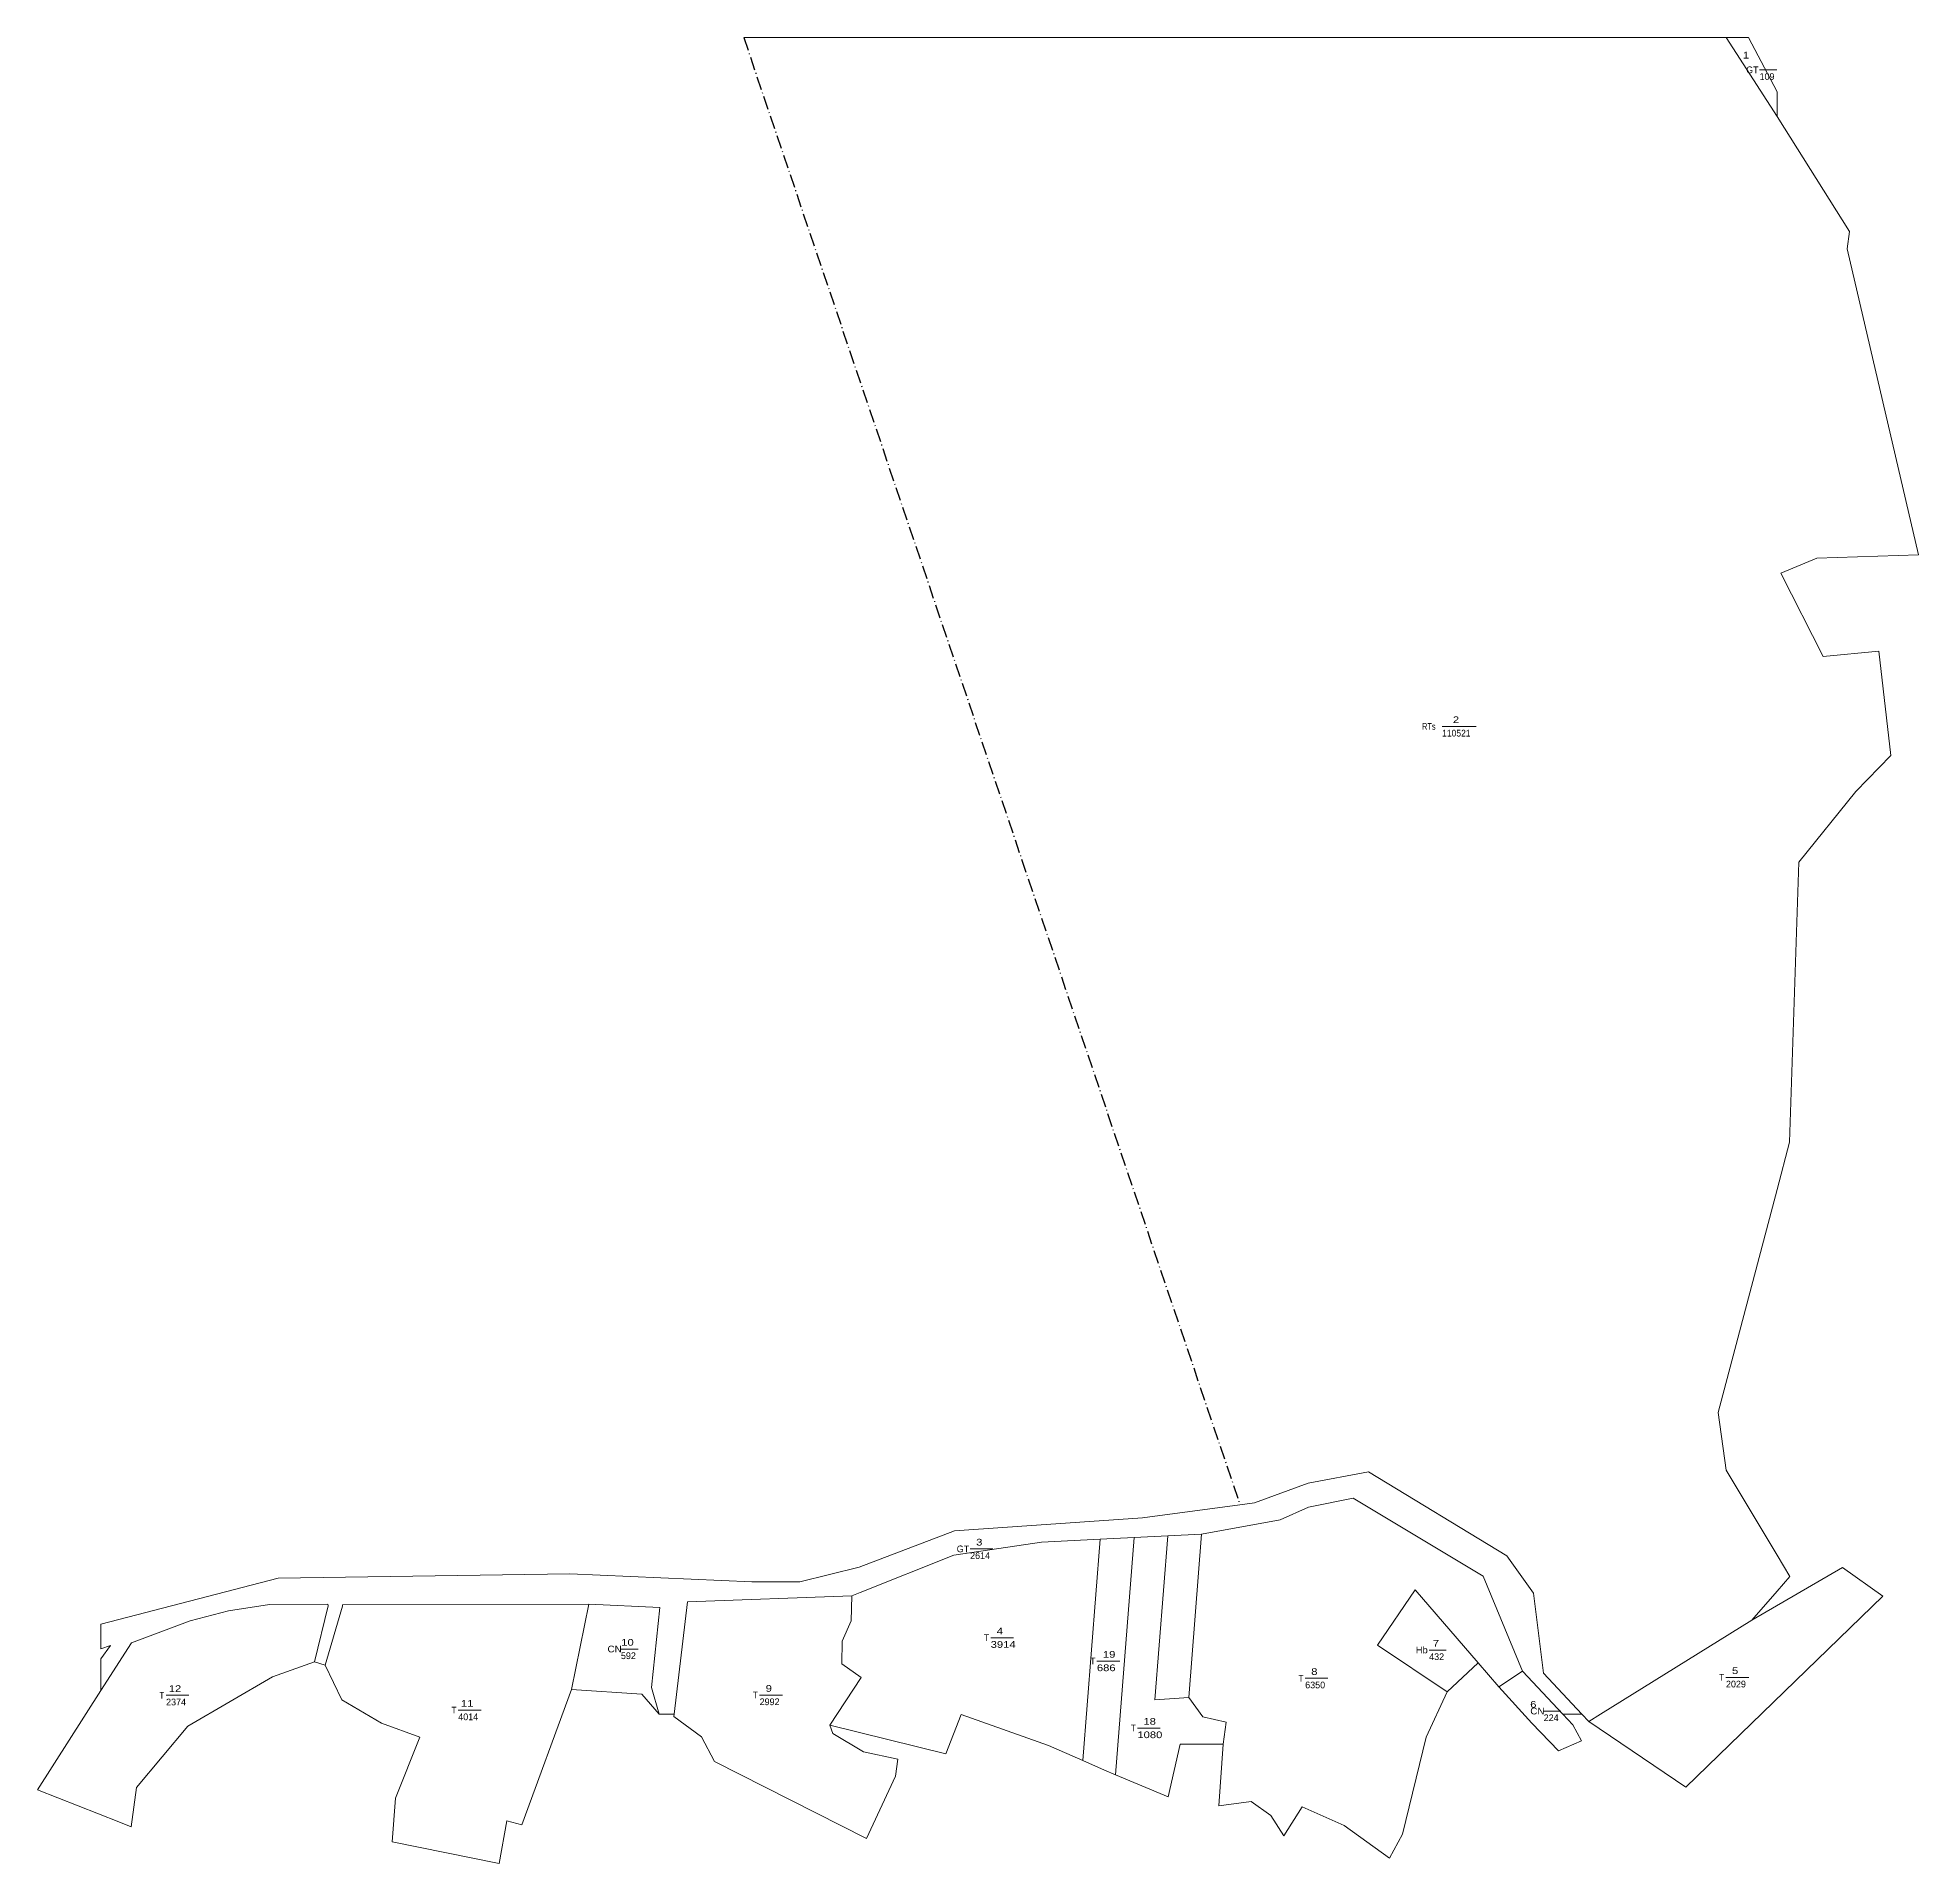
# Model space of a CAD drawing. Header units: metres. Extents: x 363981 to 364542, y 1839455 to 1840000.
import ezdxf

# ---------------------------------------------------------------- set-up
doc = ezdxf.new("R2010")
doc.units = ezdxf.units.M
doc.header["$LTSCALE"] = 0.8
doc.linetypes.add('DOT_DASHED', pattern=[7.7, 5, -1.2, 0.3, -1.2])
doc.layers.add('10', color=7, linetype='Continuous', lineweight=13)
doc.layers.add('13', color=7, linetype='Continuous', lineweight=13)
doc.layers.add('15', color=7, linetype='Continuous')

msp = doc.modelspace()

# ---------------------------------------------------------------- linework, layer by layer
at = {"layer": '10', "linetype": 'DOT_DASHED', "lineweight": 25}
msp.add_line((364191.76, 1840000), (364339.78, 1839562.4), dxfattribs=at)
at = {"layer": '10'}
for p, q in [((364484.84, 1840000), (364500, 1839976.52)), ((364491.47, 1840000), (364500, 1839983.88)), ((364500, 1839976.52), (364500, 1839983.88)), ((364500, 1839656.45), (364503.71, 1839670.53)), ((364482.48, 1839589.95), (364500, 1839656.45)), ((364484.78, 1839572.68), (364482.48, 1839589.95)), ((364484.78, 1839572.68), (364500, 1839547.33)), ((364292.91, 1839486.1), (364298.13, 1839552.11)), ((364302.61, 1839481.88), (364308.2, 1839552.61)), ((364314.41, 1839504.27), (364318.27, 1839553.12)), ((364500, 1839547.33), (364503.81, 1839540.99)), ((364226.45, 1839536.24), (364223.99, 1839535.26)), ((364000, 1839526.81), (364000, 1839519.47)), ((364000, 1839516.47), (364000, 1839506.97)), ((364063.7, 1839515.58), (364066.86, 1839514.56)), ((364410.8, 1839515.29), (364401.55, 1839506.65)), ((364424.07, 1839512.8), (364436.05, 1839500)), ((364430.32, 1839512.18), (364441.76, 1839500)), ((364314.41, 1839504.27), (364324.49, 1839504.92)), ((364166.52, 1839500), (364170.99, 1839500)), ((364436.05, 1839500), (364441.76, 1839500)), ((364436.05, 1839500), (364439.06, 1839496.79)), ((363981.12, 1839477.36), (364005.35, 1839467.81)), ((364005.35, 1839467.81), (364009.06, 1839466.35))]:
    msp.add_line(p, q, dxfattribs=at)
for points in [[(364191.76, 1840000), (364484.84, 1840000), (364491.47, 1840000)], [(364503.71, 1839670.53), (364506.53, 1839754.08), (364523.49, 1839775.16), (364533.93, 1839785.84), (364530.39, 1839817), (364513.74, 1839815.46), (364501.13, 1839840.22), (364511.84, 1839844.75), (364542.16, 1839845.76), (364520.88, 1839937.02), (364521.59, 1839942.19), (364500, 1839976.52)], [(364339.78, 1839562.4), (364344.11, 1839562.99), (364360.13, 1839568.83), (364378.1, 1839572.24), (364419.41, 1839547.2), (364427.32, 1839536.01), (364430.32, 1839512.18)], [(364000, 1839526.81), (364052.87, 1839540.48), (364139.91, 1839541.84), (364194.2, 1839539.44), (364208.45, 1839539.45), (364226.18, 1839543.8), (364254.66, 1839554.63), (364310.69, 1839558.47), (364339.78, 1839562.4)], [(364328.34, 1839553.63), (364351.82, 1839557.9), (364360.25, 1839561.66), (364373.57, 1839564.34), (364412.3, 1839541.11), (364424.07, 1839512.8), (364416.96, 1839508.14)], [(364226.45, 1839536.24), (364254.4, 1839547.41), (364280.58, 1839551.22)], [(364280.58, 1839551.22), (364298.13, 1839552.11), (364308.2, 1839552.61), (364318.27, 1839553.12), (364328.34, 1839553.63)], [(364328.34, 1839553.63), (364324.49, 1839504.92), (364328.7, 1839499.13), (364335.71, 1839497.57), (364334.73, 1839491)], [(364443.82, 1839497.81), (364472.74, 1839478.17), (364531.56, 1839535.11), (364519.51, 1839543.69), (364492.47, 1839528.02)], [(364492.47, 1839528.02), (364500, 1839536.63), (364503.81, 1839540.99)], [(364009.06, 1839466.35), (364010.65, 1839478.05), (364025.96, 1839496.36), (364051.22, 1839511.08), (364063.7, 1839515.58), (364067.76, 1839532.31), (364067.69, 1839532.74), (364050.26, 1839532.71), (364038.03, 1839530.8), (364026.66, 1839527.8), (364009.08, 1839521.21)], [(364140.38, 1839507.27), (364125.52, 1839466.94), (364121.09, 1839468.09), (364118.77, 1839455.45), (364086.84, 1839461.88), (364087.92, 1839474.86), (364095.18, 1839493.05), (364083.71, 1839497.28), (364071.86, 1839504.22), (364066.86, 1839514.56), (364072.1, 1839532.12), (364072.06, 1839532.6), (364145.59, 1839532.81)], [(364223.99, 1839535.26), (364175.01, 1839533.42), (364170.99, 1839500)], [(364223.99, 1839535.26), (364223.78, 1839527.83), (364221.14, 1839521.68), (364220.98, 1839514.92), (364226.76, 1839510.93), (364217.48, 1839496.63)], [(364392.02, 1839537.08), (364380.77, 1839520.55), (364401.55, 1839506.65)], [(364392.02, 1839537.08), (364410.8, 1839515.29), (364416.96, 1839508.14)], [(364441.76, 1839500), (364443.82, 1839497.81), (364447.35, 1839500), (364492.47, 1839528.02)], [(363981.12, 1839477.36), (364000, 1839506.97), (364009.08, 1839521.21)], [(364000, 1839516.47), (364002.9, 1839520.39), (364000, 1839519.47)], [(364401.55, 1839506.65), (364395.35, 1839493.09), (364388.28, 1839464.2), (364384.4, 1839457), (364370.89, 1839466.72), (364358.33, 1839472.27), (364352.9, 1839463.64), (364349.02, 1839469.7), (364343.12, 1839473.9), (364333.48, 1839472.57), (364334.73, 1839491)], [(364439.06, 1839496.79), (364441.63, 1839492.01), (364434.84, 1839488.98), (364426.9, 1839497.23), (364416.96, 1839508.14)], [(364170.99, 1839500), (364170.9, 1839499.21), (364179.18, 1839493.18), (364183.06, 1839485.81), (364228.38, 1839462.88), (364237.05, 1839481.49), (364237.68, 1839486.49), (364227.52, 1839488.75), (364218.32, 1839494.2), (364217.48, 1839496.63), (364252.07, 1839488.14), (364256.57, 1839499.89), (364282.7, 1839490.64)], [(364282.7, 1839490.64), (364292.91, 1839486.1), (364299.4, 1839483.22)], [(364318.4, 1839475.27), (364321.92, 1839490.99), (364334.73, 1839491)], [(364299.4, 1839483.22), (364302.61, 1839481.88), (364318.4, 1839475.27)]]:
    msp.add_lwpolyline(points, dxfattribs=at)
msp.add_lwpolyline([(364140.38, 1839507.27), (364145.59, 1839532.81), (364166.7, 1839531.81), (364164.21, 1839507.92), (364166.52, 1839500), (364161.38, 1839505.92)], close=True, dxfattribs=at)
at = {"layer": '13'}
for p, q in [((364494.79, 1839990.39), (364499.89, 1839990.39)), ((364400.09, 1839794.55), (364410.29, 1839794.55)), ((364259.29, 1839549.25), (364266.09, 1839549.25)), ((364265.42, 1839522.74), (364272.22, 1839522.74)), ((364155.12, 1839519.38), (364160.22, 1839519.38)), ((364297.11, 1839515.78), (364303.91, 1839515.78)), ((364396.22, 1839519.09), (364401.32, 1839519.09)), ((364359.24, 1839510.66), (364366.04, 1839510.66)), ((364484.76, 1839510.93), (364491.56, 1839510.93)), ((364019.44, 1839505.58), (364026.24, 1839505.58)), ((364196.5, 1839505.64), (364203.3, 1839505.64)), ((364106.6, 1839501.16), (364113.4, 1839501.16)), ((364430.39, 1839500.88), (364435.49, 1839500.88)), ((364309.19, 1839495.8), (364315.99, 1839495.8))]:
    msp.add_line(p, q, dxfattribs=at)

# ---------------------------------------------------------------- texts
for s, p in [('GT', (364490.79, 1839989.39)), ('109', (364494.79, 1839987.39)), ('GT', (364255.29, 1839548.25)), ('2614', (364259.29, 1839546.25)), ('592', (364155.12, 1839516.38)), ('432', (364396.22, 1839516.09)), ('2029', (364484.76, 1839507.93)), ('2374', (364019.44, 1839502.58)), ('2992', (364196.5, 1839502.64)), ('6350', (364359.24, 1839507.66)), ('4014', (364106.6, 1839498.16)), ('224', (364430.39, 1839497.88))]:
    msp.add_text(s, height=2, dxfattribs=at).set_placement(p)
for s, width, p in [('RTs', 0.8, (364394.09, 1839793.55)), ('110521', 0.95, (364400.09, 1839791.55)), ('T', 0.95, (364263.42, 1839521.74)), ('3914', 1.25, (364265.42, 1839519.74)), ('CN', 1.1, (364151.12, 1839518.38)), ('T', 0.95, (364295.11, 1839514.78)), ('Hb', 1.05, (364392.22, 1839518.09)), ('686', 1.25, (364297.11, 1839512.78)), ('T', 0.9, (364357.24, 1839509.66)), ('T', 0.9, (364482.76, 1839509.93)), ('T', 0.9, (364017.44, 1839504.58)), ('T', 0.9, (364194.5, 1839504.64)), ('T', 0.9, (364104.6, 1839500.16)), ('CN', 1.1, (364426.39, 1839499.88)), ('T', 0.95, (364307.19, 1839494.8)), ('1080', 1.25, (364309.19, 1839492.8))]:
    msp.add_text(s, height=2, dxfattribs=dict(at, width=width)).set_placement(p)
at = {"layer": '15', "width": 1.25}
for s, p in [('1', (364489.81, 1839993.77)), ('2', (364403.29, 1839795.55)), ('3', (364261.09, 1839550.25)), ('10', (364155.22, 1839520.38)), ('4', (364267.22, 1839523.74)), ('7', (364397.32, 1839520.09)), ('19', (364298.91, 1839516.78)), ('8', (364361.04, 1839511.66)), ('5', (364486.56, 1839511.93)), ('12', (364020.24, 1839506.58)), ('9', (364198.3, 1839506.64)), ('11', (364107.4, 1839502.16)), ('18', (364310.99, 1839496.8)), ('6', (364426.36, 1839501.88))]:
    msp.add_text(s, height=2, dxfattribs=at).set_placement(p)

doc.saveas('drawing.dxf')
